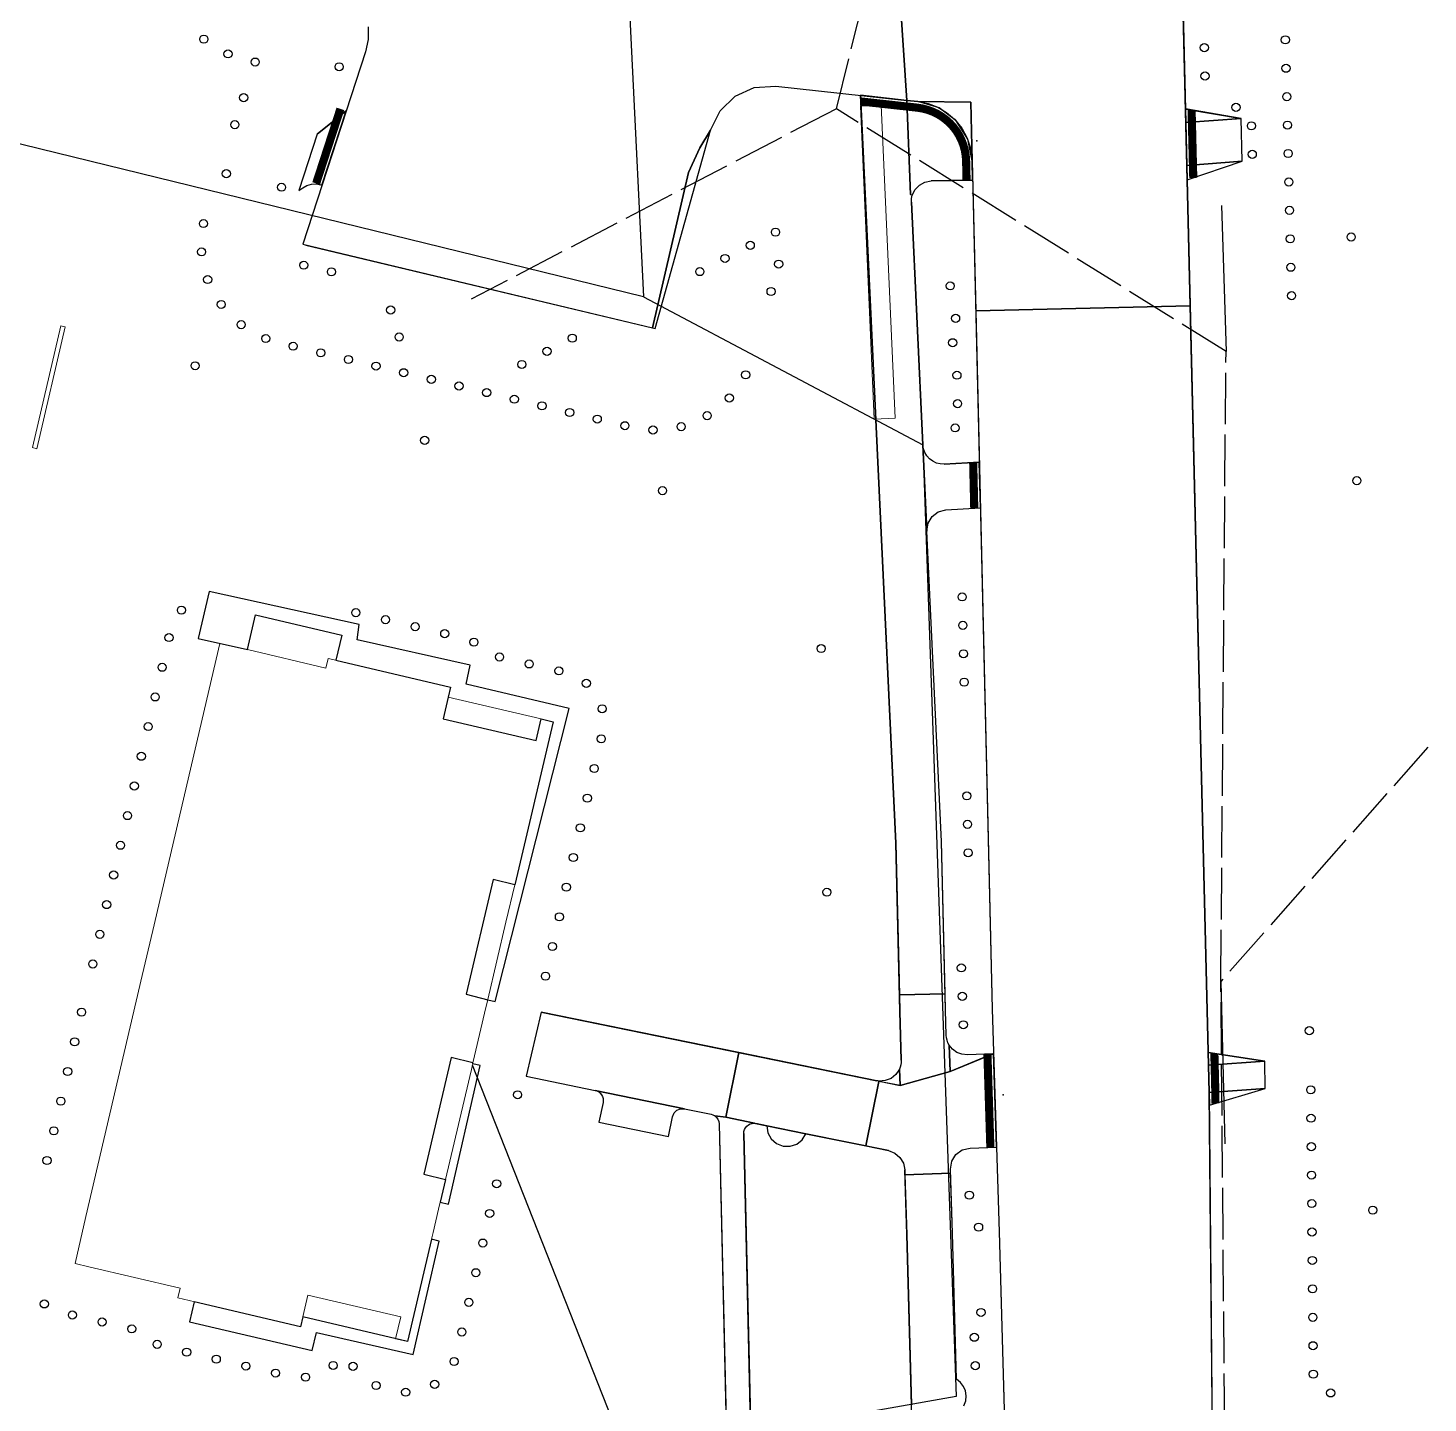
# Model space of a CAD drawing. Header units: metres. Extents: x 376 to 894, y 14078 to 15017.
# Drawn here: x 712.4 to 781.3, y 14536.3 to 14604 of the extents above; entities that cross this region are included whole.
import ezdxf

# ---------------------------------------------------------------- set-up
doc = ezdxf.new("R2010")
doc.units = ezdxf.units.M
doc.linetypes.add('DASHED', pattern=[1.524, 1.27, -0.254])
for name, color, linetype in [('BUILDING', 7, 'Continuous'), ('CROSSWALK', 7, 'Continuous'), ('CURB', 7, 'Continuous'), ('ELECTR_CABLE', 7, 'Continuous'), ('ELECTR_CABLE_COMM', 7, 'Continuous'), ('GAS', 7, 'Continuous'), ('OVERHEAD_POWER_LINE', 7, 'Continuous'), ('ROAD', 7, 'Continuous'), ('SIDEWALK_PATH', 7, 'Continuous'), ('WATER_PIPELINE', 7, 'Continuous')]:
    doc.layers.add(name, color=color, linetype=linetype)

# ---------------------------------------------------------------- blocks, each defined once
blk = doc.blocks.new('СНЕЖНОЯГОДНИК_ДОРЕНБОЗА')
blk.add_circle((0, 0), 0.2)
blk = doc.blocks.new('СПИРЕЯ_GREFSHEIM')
blk.add_circle((0, 0), 0.2)
blk = doc.blocks.new('КИЗИЛЬНИК_БЛЕСТЯЩИЙ')
blk.add_circle((0, 0), 0.2)
blk = doc.blocks.new('ЛИПА_МЕЛКОЛИСТНАЯ')
blk.add_circle((0, 0), 0.2)

msp = doc.modelspace()

# ---------------------------------------------------------------- linework, layer by layer
at = {"layer": 'BUILDING', "color": 251, "linetype": 'Continuous', "lineweight": 9, "flags": 128}
msp.add_lwpolyline([(715.261, 14545.462), (714.721, 14543.149), (715.404, 14542.989), (719.895, 14541.941), (719.781, 14541.454), (724.811, 14540.272), (725.816, 14540.036), (725.931, 14540.522), (726.182, 14541.593), (730.758, 14540.518), (730.506, 14539.447), (731.09, 14539.31), (732.273, 14544.344), (732.351, 14544.678), (732.623, 14545.832), (732.701, 14546.166), (732.966, 14547.293), (734.304, 14552.987), (734.315, 14553.036), (734.395, 14553.376), (734.953, 14555.748), (735.044, 14556.137), (735.047, 14556.151), (735.941, 14559.954), (736.374, 14561.797), (738.26, 14569.824), (737.676, 14569.961), (733.101, 14571.036), (733.215, 14571.523), (727.569, 14572.85), (727.18, 14572.941), (727.065, 14572.454), (723.209, 14573.372), (721.85, 14573.68), (718.549, 14559.541), (718.032, 14557.329), (715.261, 14545.462)], close=True, dxfattribs=at)
at = {"layer": 'CROSSWALK'}
for p in [(759.119, 14598.427), (760.424, 14551.45)]:
    msp.add_point(p, dxfattribs=at)
at = {"layer": 'CURB', "color": 18, "true_color": 0x000000}
for p, q in [((768.4, 14640.75), (769.535, 14594.442)), ((729.018, 14602.809), (725.937, 14593.336)), ((749.233, 14601.119), (755.673, 14600.413)), ((755.135, 14563.842), (753.4, 14600.662)), ((755.673, 14600.413), (756.225, 14600.352)), ((743.294, 14589.182), (746.016, 14598.943)), ((758.897, 14597.441), (759.878, 14555.679)), ((726.823, 14596.251), (726.879, 14596.232)), ((758.919, 14596.492), (756.876, 14596.445)), ((725.745, 14595.979), (725.93, 14596.112)), ((755.901, 14595.398), (756.463, 14583.457)), ((769.535, 14594.442), (770.15, 14568.394)), ((726.08, 14593.289), (743.149, 14589.222)), ((757.52, 14582.506), (759.245, 14582.606)), ((757.604, 14580.257), (759.298, 14580.355)), ((757.384, 14563.921), (756.663, 14579.211)), ((770.15, 14568.394), (770.569, 14551.576)), ((757.579, 14555.617), (757.384, 14563.921)), ((755.33, 14555.555), (755.135, 14563.842)), ((757.617, 14554.392), (757.579, 14555.617)), ((759.878, 14555.679), (760.22, 14544.71)), ((737.67, 14555.52), (754.205, 14552.148)), ((755.405, 14553.159), (755.33, 14555.555)), ((759.93, 14553.48), (758.661, 14553.424)), ((736.93, 14552.37), (740.328, 14551.672)), ((770.569, 14551.576), (770.723, 14534.486)), ((740.718, 14551.082), (740.516, 14550.102)), ((744.736, 14550.766), (746.039, 14550.499)), ((740.516, 14550.102), (743.945, 14549.398)), ((743.945, 14549.398), (744.146, 14550.377)), ((746.438, 14550.021), (746.969, 14527.245)), ((747.65, 14549.543), (748.133, 14528.84)), ((748.786, 14549.935), (748.25, 14550.045)), ((754.775, 14548.705), (750.713, 14549.539)), ((758.791, 14548.83), (760.09, 14548.87)), ((755.672, 14544.575), (755.573, 14547.756)), ((757.921, 14544.642), (757.823, 14547.799)), ((755.945, 14534.968), (755.672, 14544.575)), ((758.125, 14537.451), (757.921, 14544.642)), ((760.22, 14544.71), (761.232, 14509.048))]:
    msp.add_line(p, q, dxfattribs=at)
at = {"layer": 'CURB', "color": 18, "ltscale": 0.025, "true_color": 0x000000, "const_width": 0.4, "flags": 128}
for points in [[(753.423, 14600.358), (755.64, 14600.115)], [(726.594, 14596.325), (727.787, 14599.994)], [(755.64, 14600.115), (755.678, 14600.11)], [(769.7, 14599.937), (769.782, 14596.596)], [(758.945, 14582.599), (758.998, 14580.348)], [(759.647, 14553.467), (759.791, 14548.861)], [(770.821, 14553.498), (770.868, 14551.581), (770.873, 14551.027)]]:
    msp.add_lwpolyline(points, dxfattribs=at)
at = {"layer": 'CURB', "color": 18, "true_color": 0x000000}
for points in [[(726.644, 14598.742), (728.072, 14599.901)], [(769.413, 14599.987), (772.134, 14599.519)], [(769.487, 14596.496), (772.197, 14597.413)], [(735.405, 14556.052), (739.053, 14570.481), (733.98, 14571.668), (734.169, 14572.612), (728.61, 14573.853), (728.718, 14574.609), (721.331, 14576.228), (720.792, 14573.92)], [(770.519, 14553.545), (773.3, 14553.11)], [(733.108, 14546.072), (734.664, 14552.902)], [(770.574, 14550.937), (773.328, 14551.765)], [(720.36, 14540.28), (726.394, 14538.862), (726.605, 14539.759), (731.375, 14538.664), (732.65, 14544.257)]]:
    msp.add_lwpolyline(points, dxfattribs=at)
at = {"layer": 'CURB', "color": 18, "ltscale": 0.025, "true_color": 0x000000, "const_width": 0.4, "flags": 128}
msp.add_lwpolyline([(758.619, 14596.485), (758.597, 14597.434, 0.375846), (756.192, 14600.054), (755.64, 14600.115)], format="xyb", dxfattribs=at)
at = {"layer": 'ELECTR_CABLE'}
for points in [[(771.176, 14595.244), (771.176, 14595.244), (771.394, 14588.054)], [(771.143, 14557.038), (771.341, 14549.034)]]:
    msp.add_lwpolyline(points, dxfattribs=at)
at = {"layer": 'ELECTR_CABLE_COMM'}
for points in [[(736.976, 14692.554), (740.276, 14640.38), (742.72, 14590.738), (710.478, 14598.638)], [(742.72, 14590.738), (756.463, 14583.457), (758.1, 14536.6), (741.86, 14533.73), (734.289, 14552.922)]]:
    msp.add_lwpolyline(points, dxfattribs=at)
at = {"layer": 'GAS', "color": 252, "linetype": 'Continuous', "lineweight": 9, "flags": 128}
msp.add_lwpolyline([(714.023, 14589.315), (714.237, 14589.265), (712.847, 14583.265), (712.633, 14583.315), (714.023, 14589.315)], dxfattribs=at)
at = {"layer": 'OVERHEAD_POWER_LINE', "linetype": 'DASHED', "ltscale": 2}
for points in [[(752.208, 14600), (756.121, 14615.729), (757.04, 14644.68)], [(752.207, 14600), (752.207, 14600), (734.225, 14590.622)], [(771.394, 14588.054), (752.207, 14600)], [(771.675, 14495.307), (771.41, 14526.049), (771.143, 14557.035), (771.394, 14588.054)], [(781.34, 14568.57), (771.143, 14557.038)]]:
    msp.add_lwpolyline(points, dxfattribs=at)
at = {"layer": 'ROAD'}
for points in [[(769.085, 14612.8), (758.529, 14612.542), (758.618, 14608.984), (758.618, 14608.867), (758.614, 14608.751), (758.606, 14608.635), (758.593, 14608.519), (758.64, 14608.098), (758.686, 14606.223), (757.381, 14605.867), (755.393, 14605.356), (755.371, 14605.112), (755.673, 14600.413), (756.225, 14600.352), (758.828, 14600.318), (758.897, 14597.441), (759.07, 14590.056), (769.633, 14590.305), (769.535, 14594.442)], [(758.897, 14597.441), (758.828, 14600.318), (756.225, 14600.352), (756.725, 14600.253), (757.198, 14600.072), (757.635, 14599.815), (758.025, 14599.486), (758.387, 14599.044), (758.657, 14598.547), (758.829, 14598.008)], [(746.016, 14598.943), (745.479, 14598.072), (744.93, 14596.866), (743.157, 14589.211), (743.294, 14589.182)]]:
    msp.add_lwpolyline(points, close=True, dxfattribs=at)
for points in [[(729.15, 14604.03), (729.147, 14603.416), (729.018, 14602.809), (725.937, 14593.336), (743.157, 14589.211), (744.93, 14596.866), (745.479, 14598.072), (746.016, 14598.943), (746.479, 14599.903), (747.224, 14600.622), (748.169, 14601.046), (749.233, 14601.119), (755.673, 14600.413), (755.371, 14605.112)], [(770.723, 14534.486), (770.569, 14551.576), (770.15, 14568.394), (769.633, 14590.305), (759.07, 14590.056), (759.878, 14555.679), (760.22, 14544.71), (761.232, 14509.048)]]:
    msp.add_lwpolyline(points, dxfattribs=at)
at = {"layer": 'SIDEWALK_PATH'}
for points in [[(756.663, 14579.211), (756.463, 14583.457), (755.901, 14595.398), (755.9, 14595.486), (755.908, 14595.574), (755.923, 14595.661), (755.946, 14595.746), (755.855, 14595.775), (755.673, 14600.413), (753.4, 14600.662), (755.135, 14563.842), (755.311, 14556.375), (757.56, 14556.428), (757.384, 14563.921)], [(756.225, 14600.352), (755.673, 14600.413), (755.855, 14595.775), (755.946, 14595.746), (756.086, 14596.026), (756.299, 14596.245), (756.569, 14596.389), (756.876, 14596.445), (758.919, 14596.492), (758.897, 14597.441), (758.674, 14598.507), (758.108, 14599.399), (757.268, 14600.04)], [(728.072, 14599.901), (726.644, 14598.742), (725.745, 14595.979), (725.93, 14596.112), (726.136, 14596.226), (726.36, 14596.288), (726.592, 14596.297), (726.823, 14596.251), (726.879, 14596.232)], [(769.399, 14599.989), (769.416, 14599.319), (772.134, 14599.519)], [(772.134, 14599.519), (769.416, 14599.319), (769.467, 14597.2), (772.197, 14597.413)], [(769.467, 14597.2), (769.485, 14596.495), (772.197, 14597.413)], [(759.245, 14582.606), (757.52, 14582.506), (757.322, 14582.514), (757.131, 14582.56), (756.953, 14582.643), (756.793, 14582.761), (756.66, 14582.907), (756.558, 14583.076), (756.492, 14583.261), (756.463, 14583.457), (756.663, 14579.211), (756.723, 14579.601), (756.919, 14579.927), (757.223, 14580.157), (757.604, 14580.257), (759.298, 14580.355)], [(739.053, 14570.481), (733.98, 14571.668), (734.169, 14572.612), (728.61, 14573.853), (728.718, 14574.609), (721.331, 14576.228), (720.792, 14573.92), (723.209, 14573.372), (723.611, 14575.083), (727.859, 14574.085), (727.569, 14572.85), (733.215, 14571.523), (733.101, 14571.036), (732.849, 14569.965), (737.425, 14568.89), (737.676, 14569.961), (738.26, 14569.824), (736.374, 14561.797), (735.303, 14562.049), (733.977, 14556.403), (735.044, 14556.137), (735.405, 14556.052)], [(757.762, 14553.904), (757.702, 14554.018), (757.658, 14554.138), (757.63, 14554.263), (757.617, 14554.392), (757.579, 14555.617), (757.56, 14556.428), (755.311, 14556.375), (755.33, 14555.555), (755.405, 14553.159), (755.402, 14553.044), (755.385, 14552.93), (755.356, 14552.819), (755.314, 14552.712), (755.35, 14551.92), (757.82, 14552.6)], [(747.41, 14553.534), (737.67, 14555.52), (736.93, 14552.37), (740.328, 14551.672), (744.736, 14550.766), (746.039, 14550.499), (746.133, 14550.47), (746.219, 14550.423), (746.761, 14550.351)], [(754.306, 14552.112), (754.256, 14552.139), (754.205, 14552.148), (747.41, 14553.534), (746.761, 14550.351), (748.172, 14550.054), (748.231, 14550.048), (748.786, 14549.935), (750.713, 14549.539), (753.653, 14548.935)], [(759.93, 14553.48), (758.661, 14553.424), (758.393, 14553.448), (758.146, 14553.541), (757.931, 14553.695), (757.762, 14553.904), (757.82, 14552.6)], [(773.3, 14553.11), (770.519, 14553.545), (770.535, 14552.921)], [(734.664, 14552.902), (734.304, 14552.987), (734.315, 14553.036), (733.245, 14553.288), (731.895, 14547.544), (732.966, 14547.293), (732.701, 14546.166), (733.108, 14546.072)], [(759.947, 14553.481), (757.82, 14552.6), (755.35, 14551.92), (754.306, 14552.112), (753.653, 14548.935), (754.775, 14548.705), (755.089, 14548.582), (755.338, 14548.369), (755.506, 14548.086), (755.573, 14547.756), (755.58, 14547.521), (757.829, 14547.591), (757.823, 14547.799), (757.889, 14548.191), (758.093, 14548.515), (758.404, 14548.739), (758.791, 14548.83), (760.09, 14548.87)], [(770.569, 14551.576), (773.328, 14551.766), (773.3, 14553.11), (770.535, 14552.921)], [(755.314, 14552.712), (755.142, 14552.452), (754.904, 14552.261), (754.619, 14552.151), (754.308, 14552.133), (755.35, 14551.92)], [(744.736, 14550.766), (740.328, 14551.672), (740.422, 14551.643), (740.508, 14551.596), (740.583, 14551.534), (740.645, 14551.457), (740.691, 14551.37), (740.719, 14551.277), (740.728, 14551.18), (740.718, 14551.082), (740.516, 14550.102), (743.945, 14549.398), (744.146, 14550.377), (744.224, 14550.56), (744.361, 14550.694), (744.538, 14550.767)], [(773.328, 14551.765), (770.569, 14551.576), (770.574, 14550.937)], [(750.713, 14549.539), (748.786, 14549.935), (748.839, 14549.588), (749.003, 14549.289), (749.258, 14549.062), (749.584, 14548.932), (749.935, 14548.923), (750.259, 14549.031), (750.527, 14549.241)], [(720.591, 14541.263), (720.36, 14540.28), (726.394, 14538.862), (726.605, 14539.759), (731.375, 14538.664), (732.65, 14544.257), (732.273, 14544.343), (731.09, 14539.31), (725.931, 14540.522), (725.816, 14540.036)]]:
    msp.add_lwpolyline(points, close=True, dxfattribs=at)
for points in [[(748.133, 14528.84), (747.65, 14549.543), (747.658, 14549.646), (747.687, 14549.743), (747.734, 14549.833), (747.8, 14549.912), (747.88, 14549.976), (747.971, 14550.022), (748.069, 14550.048), (748.172, 14550.054), (746.761, 14550.351), (746.219, 14550.423), (746.309, 14550.345), (746.377, 14550.248), (746.421, 14550.139), (746.438, 14550.021), (746.969, 14527.245)], [(758.493, 14536.15), (758.576, 14536.381), (758.6, 14536.628), (758.562, 14536.874), (758.466, 14537.1), (758.319, 14537.295), (758.125, 14537.451), (757.921, 14544.642), (757.829, 14547.591), (755.58, 14547.521), (755.672, 14544.575), (755.91, 14536.187)]]:
    msp.add_lwpolyline(points, dxfattribs=at)
at = {"layer": 'WATER_PIPELINE', "color": 252, "linetype": 'Continuous', "lineweight": 9, "flags": 128}
msp.add_lwpolyline([(754.421, 14600.181), (755.096, 14584.768), (754.064, 14584.723), (753.39, 14600.136), (754.421, 14600.181)], dxfattribs=at)

# ---------------------------------------------------------------- block references
at = {"layer": 'BUSH'}
for name, p in [('СПИРЕЯ_GREFSHEIM', (721.064, 14603.426)), ('КИЗИЛЬНИК_БЛЕСТЯЩИЙ', (770.325, 14603.01)), ('СНЕЖНОЯГОДНИК_ДОРЕНБОЗА', (774.317, 14603.394)), ('СНЕЖНОЯГОДНИК_ДОРЕНБОЗА', (722.255, 14602.7)), ('КИЗИЛЬНИК_БЛЕСТЯЩИЙ', (723.594, 14602.299)), ('КИЗИЛЬНИК_БЛЕСТЯЩИЙ', (727.725, 14602.068)), ('СПИРЕЯ_GREFSHEIM', (770.36, 14601.611)), ('СПИРЕЯ_GREFSHEIM', (774.351, 14601.994)), ('СНЕЖНОЯГОДНИК_ДОРЕНБОЗА', (723.025, 14600.549)), ('КИЗИЛЬНИК_БЛЕСТЯЩИЙ', (774.386, 14600.595)), ('СНЕЖНОЯГОДНИК_ДОРЕНБОЗА', (771.884, 14600.069)), ('КИЗИЛЬНИК_БЛЕСТЯЩИЙ', (722.592, 14599.217)), ('КИЗИЛЬНИК_БЛЕСТЯЩИЙ', (772.645, 14599.158)), ('СНЕЖНОЯГОДНИК_ДОРЕНБОЗА', (774.42, 14599.195)), ('СПИРЕЯ_GREFSHEIM', (772.687, 14597.759)), ('СПИРЕЯ_GREFSHEIM', (774.454, 14597.796)), ('СПИРЕЯ_GREFSHEIM', (722.171, 14596.802)), ('СНЕЖНОЯГОДНИК_ДОРЕНБОЗА', (724.891, 14596.136)), ('КИЗИЛЬНИК_БЛЕСТЯЩИЙ', (774.489, 14596.396)), ('СНЕЖНОЯГОДНИК_ДОРЕНБОЗА', (774.523, 14594.997)), ('СПИРЕЯ_GREFSHEIM', (721.043, 14594.347)), ('КИЗИЛЬНИК_БЛЕСТЯЩИЙ', (749.21, 14593.926)), ('СПИРЕЯ_GREFSHEIM', (774.556, 14593.597)), ('СНЕЖНОЯГОДНИК_ДОРЕНБОЗА', (720.952, 14592.954)), ('СНЕЖНОЯГОДНИК_ДОРЕНБОЗА', (746.727, 14592.631)), ('СПИРЕЯ_GREFSHEIM', (747.969, 14593.278)), ('СНЕЖНОЯГОДНИК_ДОРЕНБОЗА', (725.984, 14592.296)), ('СПИРЕЯ_GREFSHEIM', (727.345, 14591.97)), ('КИЗИЛЬНИК_БЛЕСТЯЩИЙ', (745.486, 14591.983)), ('СНЕЖНОЯГОДНИК_ДОРЕНБОЗА', (749.369, 14592.353)), ('КИЗИЛЬНИК_БЛЕСТЯЩИЙ', (774.589, 14592.197)), ('КИЗИЛЬНИК_БЛЕСТЯЩИЙ', (721.253, 14591.591)), ('КИЗИЛЬНИК_БЛЕСТЯЩИЙ', (757.814, 14591.279)), ('СПИРЕЯ_GREFSHEIM', (748.993, 14591.004)), ('СНЕЖНОЯГОДНИК_ДОРЕНБОЗА', (774.623, 14590.798)), ('СПИРЕЯ_GREFSHEIM', (721.92, 14590.366)), ('КИЗИЛЬНИК_БЛЕСТЯЩИЙ', (730.265, 14590.092)), ('СНЕЖНОЯГОДНИК_ДОРЕНБОЗА', (722.898, 14589.372)), ('СНЕЖНОЯГОДНИК_ДОРЕНБОЗА', (758.079, 14589.681)), ('КИЗИЛЬНИК_БЛЕСТЯЩИЙ', (724.113, 14588.687)), ('СНЕЖНОЯГОДНИК_ДОРЕНБОЗА', (730.683, 14588.764)), ('СНЕЖНОЯГОДНИК_ДОРЕНБОЗА', (739.204, 14588.707)), ('СПИРЕЯ_GREFSHEIM', (757.936, 14588.481)), ('СПИРЕЯ_GREFSHEIM', (725.459, 14588.309)), ('СНЕЖНОЯГОДНИК_ДОРЕНБОЗА', (726.82, 14587.983)), ('КИЗИЛЬНИК_БЛЕСТЯЩИЙ', (737.963, 14588.06)), ('КИЗИЛЬНИК_БЛЕСТЯЩИЙ', (728.182, 14587.657)), ('СПИРЕЯ_GREFSHEIM', (729.543, 14587.33)), ('СПИРЕЯ_GREFSHEIM', (736.721, 14587.413)), ('СНЕЖНОЯГОДНИК_ДОРЕНБОЗА', (730.905, 14587.004)), ('КИЗИЛЬНИК_БЛЕСТЯЩИЙ', (732.266, 14586.678)), ('КИЗИЛЬНИК_БЛЕСТЯЩИЙ', (747.743, 14586.901)), ('СПИРЕЯ_GREFSHEIM', (758.145, 14586.882)), ('СПИРЕЯ_GREFSHEIM', (733.628, 14586.352)), ('СНЕЖНОЯГОДНИК_ДОРЕНБОЗА', (734.989, 14586.026)), ('СНЕЖНОЯГОДНИК_ДОРЕНБОЗА', (746.936, 14585.763)), ('КИЗИЛЬНИК_БЛЕСТЯЩИЙ', (736.351, 14585.7)), ('СПИРЕЯ_GREFSHEIM', (737.712, 14585.374)), ('СНЕЖНОЯГОДНИК_ДОРЕНБОЗА', (739.074, 14585.048)), ('КИЗИЛЬНИК_БЛЕСТЯЩИЙ', (758.177, 14585.483)), ('КИЗИЛЬНИК_БЛЕСТЯЩИЙ', (740.435, 14584.722)), ('СПИРЕЯ_GREFSHEIM', (741.797, 14584.395)), ('КИЗИЛЬНИК_БЛЕСТЯЩИЙ', (744.563, 14584.351)), ('СПИРЕЯ_GREFSHEIM', (745.848, 14584.891)), ('СНЕЖНОЯГОДНИК_ДОРЕНБОЗА', (743.178, 14584.186)), ('СНЕЖНОЯГОДНИК_ДОРЕНБОЗА', (758.056, 14584.287)), ('СПИРЕЯ_GREFSHEIM', (758.401, 14575.967)), ('СНЕЖНОЯГОДНИК_ДОРЕНБОЗА', (719.96, 14575.315)), ('СНЕЖНОЯГОДНИК_ДОРЕНБОЗА', (728.545, 14575.189)), ('СНЕЖНОЯГОДНИК_ДОРЕНБОЗА', (730.005, 14574.845)), ('СНЕЖНОЯГОДНИК_ДОРЕНБОЗА', (731.465, 14574.502)), ('СНЕЖНОЯГОДНИК_ДОРЕНБОЗА', (732.925, 14574.159)), ('КИЗИЛЬНИК_БЛЕСТЯЩИЙ', (758.434, 14574.568)), ('СНЕЖНОЯГОДНИК_ДОРЕНБОЗА', (719.349, 14573.965)), ('СНЕЖНОЯГОДНИК_ДОРЕНБОЗА', (734.361, 14573.741)), ('СНЕЖНОЯГОДНИК_ДОРЕНБОЗА', (735.625, 14573.011)), ('СНЕЖНОЯГОДНИК_ДОРЕНБОЗА', (737.086, 14572.668)), ('СНЕЖНОЯГОДНИК_ДОРЕНБОЗА', (758.467, 14573.168)), ('СНЕЖНОЯГОДНИК_ДОРЕНБОЗА', (719.008, 14572.504)), ('СНЕЖНОЯГОДНИК_ДОРЕНБОЗА', (738.546, 14572.325)), ('СНЕЖНОЯГОДНИК_ДОРЕНБОЗА', (739.896, 14571.714)), ('СПИРЕЯ_GREFSHEIM', (758.5, 14571.769)), ('СНЕЖНОЯГОДНИК_ДОРЕНБОЗА', (718.667, 14571.043)), ('СНЕЖНОЯГОДНИК_ДОРЕНБОЗА', (740.678, 14570.46)), ('СНЕЖНОЯГОДНИК_ДОРЕНБОЗА', (718.326, 14569.583)), ('СНЕЖНОЯГОДНИК_ДОРЕНБОЗА', (740.63, 14568.979)), ('СНЕЖНОЯГОДНИК_ДОРЕНБОЗА', (717.985, 14568.122)), ('СНЕЖНОЯГОДНИК_ДОРЕНБОЗА', (740.287, 14567.519)), ('СНЕЖНОЯГОДНИК_ДОРЕНБОЗА', (717.644, 14566.661)), ('СНЕЖНОЯГОДНИК_ДОРЕНБОЗА', (739.944, 14566.059)), ('КИЗИЛЬНИК_БЛЕСТЯЩИЙ', (758.631, 14566.17)), ('СНЕЖНОЯГОДНИК_ДОРЕНБОЗА', (717.303, 14565.201)), ('СНЕЖНОЯГОДНИК_ДОРЕНБОЗА', (739.6, 14564.598)), ('СНЕЖНОЯГОДНИК_ДОРЕНБОЗА', (758.664, 14564.771)), ('СНЕЖНОЯГОДНИК_ДОРЕНБОЗА', (716.962, 14563.74)), ('СНЕЖНОЯГОДНИК_ДОРЕНБОЗА', (739.257, 14563.138)), ('СПИРЕЯ_GREFSHEIM', (758.697, 14563.371)), ('СНЕЖНОЯГОДНИК_ДОРЕНБОЗА', (716.621, 14562.279)), ('СНЕЖНОЯГОДНИК_ДОРЕНБОЗА', (738.914, 14561.678)), ('СНЕЖНОЯГОДНИК_ДОРЕНБОЗА', (716.28, 14560.819)), ('СНЕЖНОЯГОДНИК_ДОРЕНБОЗА', (738.571, 14560.218)), ('СНЕЖНОЯГОДНИК_ДОРЕНБОЗА', (715.939, 14559.358)), ('СНЕЖНОЯГОДНИК_ДОРЕНБОЗА', (738.228, 14558.757)), ('СНЕЖНОЯГОДНИК_ДОРЕНБОЗА', (715.597, 14557.897)), ('КИЗИЛЬНИК_БЛЕСТЯЩИЙ', (758.363, 14557.703)), ('СНЕЖНОЯГОДНИК_ДОРЕНБОЗА', (737.885, 14557.297)), ('СПИРЕЯ_GREFSHEIM', (758.412, 14556.303)), ('СНЕЖНОЯГОДНИК_ДОРЕНБОЗА', (715.043, 14555.523)), ('СНЕЖНОЯГОДНИК_ДОРЕНБОЗА', (758.461, 14554.904)), ('СНЕЖНОЯГОДНИК_ДОРЕНБОЗА', (714.702, 14554.062)), ('СНЕЖНОЯГОДНИК_ДОРЕНБОЗА', (775.494, 14554.612)), ('СНЕЖНОЯГОДНИК_ДОРЕНБОЗА', (714.361, 14552.601)), ('СНЕЖНОЯГОДНИК_ДОРЕНБОЗА', (736.512, 14551.456)), ('СНЕЖНОЯГОДНИК_ДОРЕНБОЗА', (775.567, 14551.701)), ('СНЕЖНОЯГОДНИК_ДОРЕНБОЗА', (714.02, 14551.141)), ('СПИРЕЯ_GREFSHEIM', (775.58, 14550.301)), ('СНЕЖНОЯГОДНИК_ДОРЕНБОЗА', (713.679, 14549.68)), ('КИЗИЛЬНИК_БЛЕСТЯЩИЙ', (775.593, 14548.901)), ('СНЕЖНОЯГОДНИК_ДОРЕНБОЗА', (713.338, 14548.219)), ('СНЕЖНОЯГОДНИК_ДОРЕНБОЗА', (775.606, 14547.501)), ('СНЕЖНОЯГОДНИК_ДОРЕНБОЗА', (735.483, 14547.076)), ('СПИРЕЯ_GREFSHEIM', (758.754, 14546.514)), ('СПИРЕЯ_GREFSHEIM', (775.618, 14546.101)), ('СНЕЖНОЯГОДНИК_ДОРЕНБОЗА', (735.14, 14545.615)), ('КИЗИЛЬНИК_БЛЕСТЯЩИЙ', (759.212, 14544.94)), ('КИЗИЛЬНИК_БЛЕСТЯЩИЙ', (775.631, 14544.701)), ('СНЕЖНОЯГОДНИК_ДОРЕНБОЗА', (734.797, 14544.155)), ('СНЕЖНОЯГОДНИК_ДОРЕНБОЗА', (775.644, 14543.301)), ('СНЕЖНОЯГОДНИК_ДОРЕНБОЗА', (734.454, 14542.695)), ('СПИРЕЯ_GREFSHEIM', (775.656, 14541.901)), ('СНЕЖНОЯГОДНИК_ДОРЕНБОЗА', (713.212, 14541.159)), ('СНЕЖНОЯГОДНИК_ДОРЕНБОЗА', (734.11, 14541.235)), ('СНЕЖНОЯГОДНИК_ДОРЕНБОЗА', (714.592, 14540.612)), ('СНЕЖНОЯГОДНИК_ДОРЕНБОЗА', (716.053, 14540.271)), ('СНЕЖНОЯГОДНИК_ДОРЕНБОЗА', (759.332, 14540.741)), ('КИЗИЛЬНИК_БЛЕСТЯЩИЙ', (775.669, 14540.501)), ('СНЕЖНОЯГОДНИК_ДОРЕНБОЗА', (717.514, 14539.929)), ('СНЕЖНОЯГОДНИК_ДОРЕНБОЗА', (733.767, 14539.775)), ('СНЕЖНОЯГОДНИК_ДОРЕНБОЗА', (718.767, 14539.17)), ('СНЕЖНОЯГОДНИК_ДОРЕНБОЗА', (758.999, 14539.518)), ('СНЕЖНОЯГОДНИК_ДОРЕНБОЗА', (775.681, 14539.101)), ('СНЕЖНОЯГОДНИК_ДОРЕНБОЗА', (720.215, 14538.784)), ('СНЕЖНОЯГОДНИК_ДОРЕНБОЗА', (721.675, 14538.441)), ('СНЕЖНОЯГОДНИК_ДОРЕНБОЗА', (733.386, 14538.326)), ('СНЕЖНОЯГОДНИК_ДОРЕНБОЗА', (723.135, 14538.098)), ('СНЕЖНОЯГОДНИК_ДОРЕНБОЗА', (724.595, 14537.754)), ('СНЕЖНОЯГОДНИК_ДОРЕНБОЗА', (726.072, 14537.552)), ('СНЕЖНОЯГОДНИК_ДОРЕНБОЗА', (727.43, 14538.131)), ('СНЕЖНОЯГОДНИК_ДОРЕНБОЗА', (728.411, 14538.087)), ('КИЗИЛЬНИК_БЛЕСТЯЩИЙ', (759.048, 14538.119)), ('СПИРЕЯ_GREFSHEIM', (775.694, 14537.701)), ('СНЕЖНОЯГОДНИК_ДОРЕНБОЗА', (729.545, 14537.142)), ('СНЕЖНОЯГОДНИК_ДОРЕНБОЗА', (731.003, 14536.812)), ('СНЕЖНОЯГОДНИК_ДОРЕНБОЗА', (732.429, 14537.2)), ('КИЗИЛЬНИК_БЛЕСТЯЩИЙ', (776.545, 14536.777))]:
    msp.add_blockref(name, p, dxfattribs=at)
at = {"layer": 'TREE'}
for p in [(777.555, 14593.685), (720.634, 14587.348), (731.935, 14583.673), (777.838, 14581.688), (743.65, 14581.2), (751.459, 14573.425), (751.741, 14561.429), (778.621, 14545.775)]:
    msp.add_blockref('ЛИПА_МЕЛКОЛИСТНАЯ', p, dxfattribs=at)

doc.saveas('drawing.dxf')
